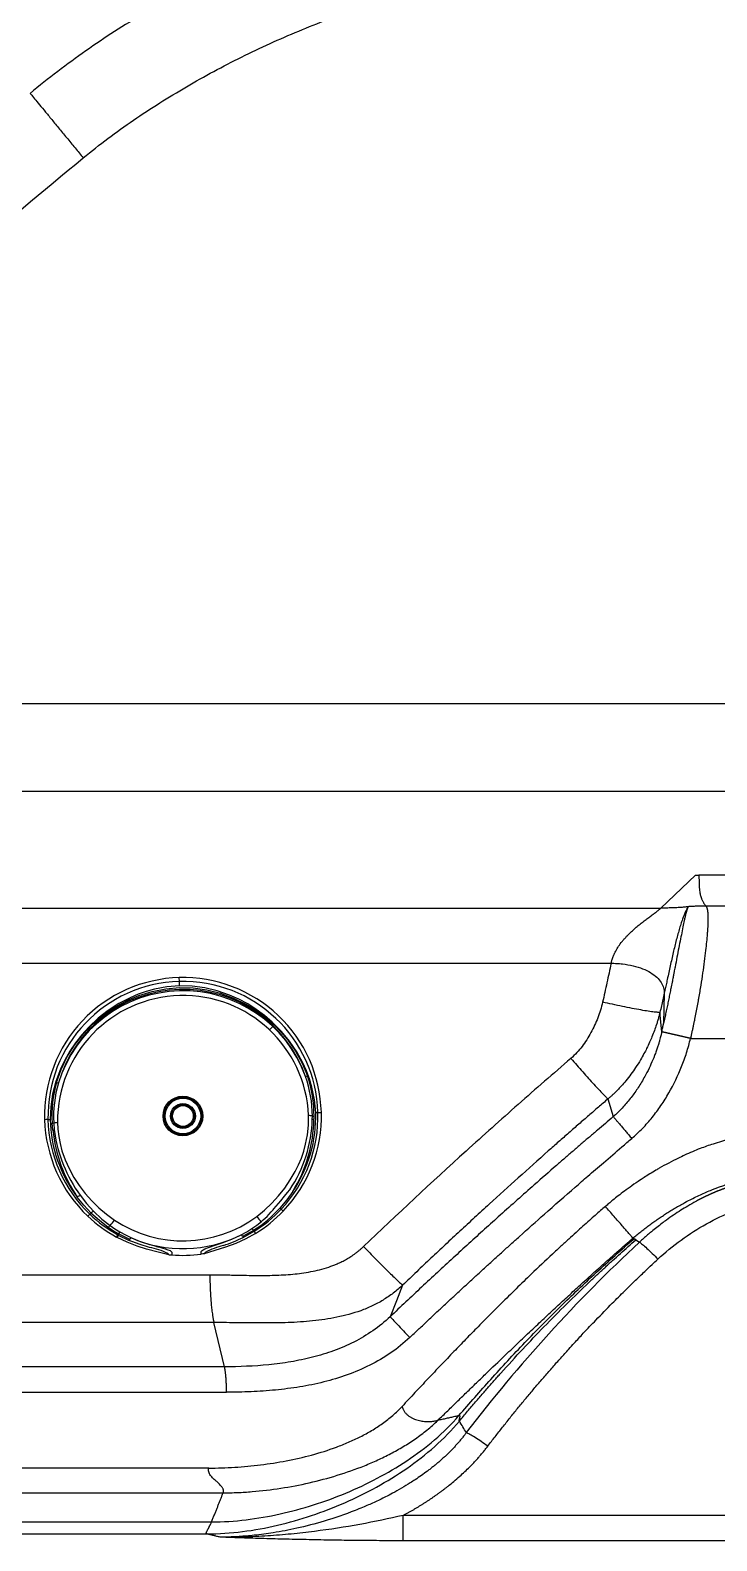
# Model space of a CAD drawing. Extents: x 525 to 613, y 487 to 635.
# Drawn here: x 571.48 to 583.06, y 505.62 to 531.13 of the extents above; entities that cross this region are included whole.
import ezdxf

# ---------------------------------------------------------------- set-up
doc = ezdxf.new("R2010")
doc.units = 0
doc.header["$MEASUREMENT"] = 0
doc.layers.add('1', color=4, linetype='Continuous')
doc.layers.add('STD TEST', color=3, linetype='Continuous')

# ---------------------------------------------------------------- blocks, each defined once
blk = doc.blocks.new('2023 VANGUARD')
at = {"layer": '1', "color": 3, "linetype": 'Continuous', "lineweight": 25}
for p, q in [((21.69, -72.942), (-7.199, -72.942)), ((21.69, -74.419), (-9.975, -74.419)), ((13.162, -76.389), (13.746, -75.831)), ((13.746, -75.831), (13.801, -75.831)), ((22, -75.831), (13.801, -75.831)), ((-13.439, -76.389), (13.162, -76.389)), ((21.957, -76.356), (13.921, -76.356)), ((-13.532, -77.321), (12.322, -77.321)), ((13.218, -77.828), (13.207, -78.337)), ((13.176, -78.478), (13.146, -78.149)), ((13.661, -78.589), (22.328, -78.589)), ((12.268, -79.612), (12.358, -79.911)), ((12.69, -81.963), (12.708, -81.973)), ((12.738, -81.993), (12.708, -81.973)), ((12.738, -81.993), (12.8, -82.031)), ((-21.565, -82.581), (5.553, -82.581)), ((5.622, -83.389), (-21.438, -83.389)), ((5.799, -84.135), (5.622, -83.389)), ((5.799, -84.135), (-38.5, -84.135)), ((-38.5, -84.565), (5.834, -84.565)), ((5.533, -85.846), (-38.735, -85.846)), ((-39.244, -86.264), (5.776, -86.264)), ((27.527, -86.644), (8.816, -86.644)), ((-40.154, -86.958), (5.506, -86.958)), ((-39.877, -86.755), (5.58, -86.755)), ((27.527, -87.074), (8.816, -87.073))]:
    blk.add_line(p, q, dxfattribs=at)
at = {"layer": '1', "color": 3, "linetype": 'Continuous', "lineweight": 25, "flags": 128}
blk.add_lwpolyline([(8.805, -82.755), (8.699, -83.023), (8.594, -83.29)], dxfattribs=at)
at = {"layer": '1', "color": 3, "linetype": 'Continuous', "lineweight": 25}
for points, knots in [([(11.146, -59.154), (10.928, -59.154), (10.715, -59.163), (10.297, -59.195), (10.092, -59.218), (9.487, -59.303), (9.095, -59.382), (8.326, -59.574), (7.947, -59.687), (7.209, -59.939), (6.847, -60.078), (6.138, -60.381), (5.789, -60.545), (5.103, -60.895), (4.766, -61.082), (4.105, -61.478), (3.78, -61.688), (3.141, -62.137), (2.827, -62.375), (2.521, -62.63)], [0, 0, 0, 0, 0.0625, 0.0625, 0.125, 0.125, 0.25, 0.25, 0.375, 0.375, 0.5, 0.5, 0.625, 0.625, 0.75, 0.75, 0.875, 0.875, 1, 1, 1, 1]), ([(3.417, -63.719), (3.689, -63.495), (3.973, -63.283), (4.555, -62.883), (4.853, -62.695), (5.462, -62.34), (5.772, -62.173), (6.405, -61.859), (6.727, -61.713), (7.377, -61.442), (7.707, -61.319), (8.376, -61.096), (8.717, -60.997), (9.401, -60.831), (9.745, -60.764), (10.267, -60.692), (10.441, -60.673), (10.792, -60.646), (10.969, -60.639), (11.146, -60.639)], [0, 0, 0, 0, 0.125, 0.125, 0.25, 0.25, 0.375, 0.375, 0.5, 0.5, 0.625, 0.625, 0.75, 0.75, 0.875, 0.875, 0.9375, 0.9375, 1, 1, 1, 1]), ([(2.521, -62.63), (2.537, -62.649), (2.556, -62.672), (2.601, -62.727), (2.627, -62.759), (2.686, -62.83), (2.719, -62.87), (2.791, -62.957), (2.829, -63.004), (2.911, -63.104), (2.955, -63.157), (3.044, -63.266), (3.09, -63.322), (3.184, -63.435), (3.231, -63.493), (3.325, -63.607), (3.371, -63.663), (3.417, -63.719)], [0, 0, 0, 0, 0.125, 0.125, 0.25, 0.25, 0.375, 0.375, 0.5, 0.5, 0.625, 0.625, 0.75, 0.75, 0.875, 0.875, 1, 1, 1, 1]), ([(-4.539, -70.676), (-3.232, -69.494), (-1.923, -68.315), (0.721, -65.987), (2.056, -64.838), (3.417, -63.719)], [0, 0, 0, 0, 0.5, 0.5, 1, 1, 1, 1]), ([(13.801, -75.831), (13.802, -75.837), (13.802, -75.848), (13.803, -75.867), (13.804, -75.887), (13.805, -75.91), (13.806, -75.936), (13.806, -75.964), (13.807, -75.993), (13.808, -76.021), (13.809, -76.047), (13.811, -76.071), (13.815, -76.11), (13.824, -76.161), (13.839, -76.211), (13.853, -76.245), (13.862, -76.264), (13.872, -76.283), (13.883, -76.302), (13.894, -76.32), (13.907, -76.338), (13.916, -76.35), (13.921, -76.356)], [0, 0, 0, 0, 0.030679, 0.065753, 0.105221, 0.149084, 0.197343, 0.249996, 0.308257, 0.362387, 0.412388, 0.458258, 0.499999, 0.631483, 0.750006, 0.787708, 0.824744, 0.861116, 0.896826, 0.931875, 0.966265, 1, 1, 1, 1]), ([(12.322, -77.321), (12.323, -77.316), (12.326, -77.306), (12.33, -77.29), (12.334, -77.274), (12.339, -77.259), (12.344, -77.243), (12.349, -77.228), (12.355, -77.212), (12.361, -77.197), (12.367, -77.181), (12.374, -77.166), (12.381, -77.15), (12.4, -77.112), (12.435, -77.051), (12.481, -76.986), (12.521, -76.936), (12.562, -76.888), (12.615, -76.832), (12.68, -76.77), (12.747, -76.712), (12.813, -76.657), (12.868, -76.614), (12.911, -76.582), (12.942, -76.558), (12.972, -76.536), (13.011, -76.507), (13.056, -76.473), (13.092, -76.446), (13.113, -76.43), (13.124, -76.421), (13.134, -76.413), (13.143, -76.406), (13.15, -76.399), (13.157, -76.394), (13.16, -76.39), (13.162, -76.389)], [0, 0, 0, 0, 0.00995, 0.019972, 0.030068, 0.040245, 0.050506, 0.060856, 0.071299, 0.081838, 0.092478, 0.103223, 0.114077, 0.125042, 0.184725, 0.249974, 0.280394, 0.312475, 0.374989, 0.437488, 0.499992, 0.562507, 0.625024, 0.657485, 0.687558, 0.719657, 0.75006, 0.815034, 0.874973, 0.893751, 0.912187, 0.930301, 0.948116, 0.965655, 0.982941, 1, 1, 1, 1]), ([(13.618, -76.366), (13.616, -76.366), (13.613, -76.367), (13.609, -76.367), (13.606, -76.367), (13.599, -76.368), (13.594, -76.369), (13.579, -76.37), (13.569, -76.372), (13.546, -76.374), (13.534, -76.375), (13.508, -76.377), (13.494, -76.378), (13.463, -76.38), (13.447, -76.381), (13.409, -76.383), (13.388, -76.384), (13.338, -76.386), (13.31, -76.387), (13.259, -76.388), (13.241, -76.388), (13.202, -76.389), (13.182, -76.389), (13.162, -76.389)], [0, 0, 0, 0, 0.03125, 0.03125, 0.0625, 0.0625, 0.125, 0.125, 0.25, 0.25, 0.375, 0.375, 0.5, 0.5, 0.625, 0.625, 0.75, 0.75, 0.875, 0.875, 0.9375, 0.9375, 1, 1, 1, 1]), ([(13.618, -76.366), (13.617, -76.367), (13.616, -76.37), (13.615, -76.374), (13.613, -76.378), (13.611, -76.383), (13.61, -76.388), (13.608, -76.393), (13.606, -76.399), (13.604, -76.405), (13.602, -76.411), (13.6, -76.418), (13.598, -76.425), (13.596, -76.434), (13.591, -76.452), (13.584, -76.478), (13.576, -76.511), (13.567, -76.549), (13.557, -76.595), (13.541, -76.669), (13.52, -76.769), (13.493, -76.908), (13.464, -77.057), (13.433, -77.216), (13.407, -77.355), (13.386, -77.459), (13.375, -77.518), (13.364, -77.575), (13.349, -77.647), (13.334, -77.723), (13.321, -77.788), (13.312, -77.832), (13.303, -77.876), (13.294, -77.921), (13.285, -77.966), (13.276, -78.011), (13.266, -78.057), (13.257, -78.103), (13.247, -78.15), (13.237, -78.196), (13.227, -78.243), (13.218, -78.29), (13.211, -78.321), (13.207, -78.337)], [0, 0, 0, 0, 0.00832, 0.016641, 0.024962, 0.033283, 0.041606, 0.049928, 0.058252, 0.066575, 0.074899, 0.083223, 0.091548, 0.099872, 0.113376, 0.149894, 0.175714, 0.199971, 0.24289, 0.275024, 0.34999, 0.424978, 0.499976, 0.571404, 0.642834, 0.678548, 0.700707, 0.714262, 0.746026, 0.785727, 0.802213, 0.818698, 0.835183, 0.851667, 0.868151, 0.884634, 0.901115, 0.917596, 0.934078, 0.950559, 0.967039, 0.983519, 1, 1, 1, 1]), ([(13.618, -76.366), (13.618, -76.367), (13.617, -76.369), (13.615, -76.372), (13.613, -76.376), (13.611, -76.38), (13.608, -76.385), (13.604, -76.393), (13.597, -76.408), (13.586, -76.43), (13.573, -76.458), (13.556, -76.498), (13.533, -76.557), (13.504, -76.638), (13.476, -76.728), (13.449, -76.825), (13.413, -76.96), (13.378, -77.102), (13.344, -77.25), (13.319, -77.361), (13.294, -77.477), (13.274, -77.568), (13.259, -77.638), (13.249, -77.683), (13.239, -77.73), (13.228, -77.778), (13.221, -77.811), (13.218, -77.828)], [0, 0, 0, 0, 0.00943, 0.019281, 0.029538, 0.040182, 0.051193, 0.06255, 0.091439, 0.125012, 0.156264, 0.18751, 0.249966, 0.311698, 0.374776, 0.436546, 0.500016, 0.624925, 0.686031, 0.749903, 0.810084, 0.875064, 0.898182, 0.922233, 0.947219, 0.973141, 1, 1, 1, 1]), ([(13.921, -76.356), (13.901, -76.356), (13.861, -76.356), (13.806, -76.357), (13.76, -76.358), (13.72, -76.36), (13.686, -76.361), (13.657, -76.363), (13.638, -76.364), (13.627, -76.365), (13.622, -76.366), (13.619, -76.366), (13.618, -76.366)], [0, 0, 0, 0, 0.125, 0.25, 0.375, 0.5, 0.625, 0.75, 0.875, 0.9375, 0.96875, 1, 1, 1, 1]), ([(13.921, -76.356), (13.922, -76.357), (13.924, -76.36), (13.927, -76.364), (13.929, -76.369), (13.932, -76.374), (13.934, -76.379), (13.936, -76.385), (13.938, -76.391), (13.94, -76.398), (13.942, -76.405), (13.944, -76.413), (13.945, -76.421), (13.947, -76.429), (13.948, -76.438), (13.95, -76.448), (13.951, -76.458), (13.952, -76.468), (13.953, -76.479), (13.953, -76.491), (13.954, -76.503), (13.954, -76.515), (13.955, -76.528), (13.955, -76.541), (13.955, -76.555), (13.955, -76.57), (13.955, -76.585), (13.955, -76.611), (13.954, -76.649), (13.951, -76.703), (13.948, -76.761), (13.942, -76.843), (13.932, -76.956), (13.915, -77.11), (13.893, -77.286), (13.866, -77.483), (13.835, -77.691), (13.807, -77.854), (13.788, -77.965), (13.777, -78.021), (13.767, -78.076), (13.756, -78.133), (13.745, -78.189), (13.734, -78.246), (13.723, -78.303), (13.711, -78.36), (13.699, -78.417), (13.686, -78.474), (13.674, -78.532), (13.665, -78.57), (13.661, -78.589)], [0, 0, 0, 0, 0.008985, 0.01802, 0.027103, 0.036236, 0.045419, 0.054652, 0.063935, 0.073268, 0.082652, 0.092086, 0.101571, 0.111107, 0.120694, 0.130333, 0.140022, 0.149764, 0.159557, 0.169402, 0.179299, 0.189248, 0.19925, 0.209304, 0.219411, 0.22957, 0.239782, 0.250048, 0.280798, 0.311881, 0.3433, 0.37506, 0.437181, 0.500041, 0.571275, 0.642607, 0.714066, 0.785681, 0.803467, 0.821265, 0.839076, 0.856899, 0.874736, 0.892586, 0.91045, 0.928329, 0.946223, 0.964133, 0.982058, 1, 1, 1, 1]), ([(12.322, -77.321), (12.298, -77.431), (12.275, -77.54), (12.227, -77.759), (12.203, -77.869), (12.178, -77.978)], [0, 0, 0, 0, 0.5, 0.5, 1, 1, 1, 1]), ([(12.322, -77.321), (12.355, -77.321), (12.386, -77.322), (12.45, -77.325), (12.481, -77.328), (12.574, -77.338), (12.635, -77.349), (12.75, -77.376), (12.803, -77.393), (12.903, -77.432), (12.948, -77.455), (13.028, -77.503), (13.063, -77.53), (13.121, -77.585), (13.145, -77.614), (13.183, -77.674), (13.197, -77.704), (13.21, -77.751), (13.213, -77.766), (13.216, -77.789), (13.217, -77.797), (13.218, -77.813), (13.218, -77.82), (13.218, -77.828)], [0, 0, 0, 0, 0.0625, 0.0625, 0.125, 0.125, 0.25, 0.25, 0.375, 0.375, 0.5, 0.5, 0.625, 0.625, 0.75, 0.75, 0.875, 0.875, 0.9375, 0.9375, 0.96875, 0.96875, 1, 1, 1, 1]), ([(12.178, -77.978), (12.168, -78.023), (12.156, -78.067), (12.129, -78.155), (12.114, -78.198), (12.064, -78.327), (12.025, -78.411), (11.958, -78.532), (11.935, -78.572), (11.885, -78.65), (11.859, -78.688), (11.803, -78.761), (11.774, -78.796), (11.712, -78.864), (11.679, -78.896), (11.644, -78.927)], [0, 0, 0, 0, 0.125, 0.125, 0.25, 0.25, 0.5, 0.5, 0.625, 0.625, 0.75, 0.75, 0.875, 0.875, 1, 1, 1, 1]), ([(13.146, -78.149), (13.139, -78.15), (13.128, -78.151), (13.095, -78.149), (13.073, -78.147), (13.019, -78.141), (12.986, -78.136), (12.912, -78.125), (12.869, -78.118), (12.777, -78.101), (12.727, -78.092), (12.622, -78.072), (12.568, -78.061), (12.456, -78.038), (12.399, -78.026), (12.287, -78.002), (12.232, -77.99), (12.178, -77.978)], [0, 0, 0, 0, 0.125, 0.125, 0.25, 0.25, 0.375, 0.375, 0.5, 0.5, 0.625, 0.625, 0.75, 0.75, 0.875, 0.875, 1, 1, 1, 1]), ([(13.218, -77.828), (13.21, -77.864), (13.194, -77.935), (13.17, -78.042), (13.154, -78.113), (13.146, -78.149)], [0, 0, 0, 0, 0.332872, 0.666263, 1, 1, 1, 1]), ([(13.146, -78.149), (13.144, -78.159), (13.139, -78.178), (13.131, -78.207), (13.123, -78.236), (13.115, -78.266), (13.106, -78.296), (13.096, -78.326), (13.079, -78.38), (13.052, -78.458), (13.013, -78.558), (12.969, -78.659), (12.924, -78.754), (12.874, -78.852), (12.813, -78.961), (12.716, -79.117), (12.606, -79.267), (12.499, -79.391), (12.435, -79.459), (12.385, -79.508), (12.343, -79.547), (12.305, -79.581), (12.28, -79.602), (12.268, -79.612)], [0, 0, 0, 0, 0.016986, 0.034272, 0.051858, 0.069745, 0.087934, 0.106423, 0.125214, 0.185155, 0.2505, 0.310256, 0.375685, 0.432984, 0.500943, 0.591227, 0.750676, 0.822227, 0.874931, 0.910918, 0.943764, 0.97346, 1, 1, 1, 1]), ([(13.176, -78.478), (13.176, -78.48), (13.175, -78.485), (13.172, -78.498), (13.167, -78.518), (13.16, -78.547), (13.151, -78.583), (13.139, -78.628), (13.124, -78.68), (13.105, -78.74), (13.082, -78.807), (13.028, -78.952), (12.96, -79.104), (12.86, -79.289), (12.769, -79.439), (12.667, -79.581), (12.579, -79.688), (12.51, -79.766), (12.451, -79.826), (12.408, -79.867), (12.385, -79.887), (12.369, -79.901), (12.361, -79.908), (12.358, -79.911)], [0, 0, 0, 0, 0.0027365, 0.0103218, 0.0228556, 0.0403605, 0.062869, 0.0903768, 0.1228865, 0.1604045, 0.2029471, 0.2505556, 0.4374523, 0.5000492, 0.6262501, 0.7501539, 0.8127869, 0.8747329, 0.9372371, 0.9623052, 0.9811373, 0.9919827, 1, 1, 1, 1]), ([(13.176, -78.478), (13.178, -78.472), (13.181, -78.458), (13.186, -78.434), (13.193, -78.405), (13.199, -78.378), (13.204, -78.354), (13.206, -78.342), (13.207, -78.337)], [0, 0, 0, 0, 0.132166, 0.298833, 0.499992, 0.750005, 0.882291, 1, 1, 1, 1]), ([(13.661, -78.589), (13.656, -78.588), (13.647, -78.586), (13.633, -78.583), (13.619, -78.58), (13.605, -78.576), (13.591, -78.573), (13.577, -78.57), (13.563, -78.567), (13.549, -78.564), (13.536, -78.561), (13.523, -78.557), (13.509, -78.554), (13.496, -78.551), (13.483, -78.549), (13.471, -78.546), (13.458, -78.543), (13.446, -78.54), (13.434, -78.537), (13.422, -78.535), (13.411, -78.532), (13.4, -78.529), (13.389, -78.527), (13.378, -78.524), (13.368, -78.522), (13.358, -78.52), (13.348, -78.518), (13.339, -78.515), (13.33, -78.513), (13.321, -78.511), (13.313, -78.509), (13.305, -78.508), (13.297, -78.506), (13.289, -78.504), (13.282, -78.502), (13.275, -78.501), (13.269, -78.499), (13.262, -78.498), (13.256, -78.496), (13.251, -78.495), (13.245, -78.494), (13.24, -78.493), (13.235, -78.492), (13.23, -78.49), (13.226, -78.489), (13.222, -78.489), (13.218, -78.488), (13.214, -78.487), (13.211, -78.486), (13.207, -78.485), (13.204, -78.485), (13.201, -78.484), (13.199, -78.483), (13.196, -78.483), (13.194, -78.482), (13.192, -78.482), (13.19, -78.481), (13.188, -78.481), (13.186, -78.48), (13.185, -78.48), (13.183, -78.48), (13.182, -78.479), (13.181, -78.479), (13.18, -78.479), (13.179, -78.479), (13.178, -78.478), (13.177, -78.478), (13.177, -78.478), (13.176, -78.478)], [0, 0, 0, 0, 0.019718, 0.039464, 0.059227, 0.078996, 0.098762, 0.118512, 0.138236, 0.157923, 0.177563, 0.197146, 0.216659, 0.236094, 0.25544, 0.274686, 0.293824, 0.312843, 0.331735, 0.350491, 0.369101, 0.387557, 0.405853, 0.423979, 0.441929, 0.459696, 0.477273, 0.494655, 0.511835, 0.528808, 0.54557, 0.562115, 0.578439, 0.594539, 0.610411, 0.626053, 0.64146, 0.656631, 0.671563, 0.686256, 0.700706, 0.714914, 0.728878, 0.742597, 0.756071, 0.7693, 0.782284, 0.795023, 0.807517, 0.819767, 0.831773, 0.843538, 0.855061, 0.866344, 0.877389, 0.888196, 0.898767, 0.909105, 0.919209, 0.929083, 0.938729, 0.948147, 0.95734, 0.96631, 0.975059, 0.983589, 0.991902, 1, 1, 1, 1]), ([(12.67, -80.279), (12.734, -80.225), (12.795, -80.168), (12.909, -80.049), (12.964, -79.987), (13.067, -79.858), (13.116, -79.791), (13.21, -79.654), (13.254, -79.583), (13.379, -79.367), (13.451, -79.218), (13.542, -78.988), (13.57, -78.91), (13.62, -78.751), (13.642, -78.671), (13.661, -78.589)], [0, 0, 0, 0, 0.125, 0.125, 0.25, 0.25, 0.375, 0.375, 0.5, 0.5, 0.75, 0.75, 0.875, 0.875, 1, 1, 1, 1]), ([(11.644, -78.927), (11.346, -79.184), (11.049, -79.443), (10.459, -79.965), (10.166, -80.228), (9.291, -81.022), (8.715, -81.559), (8.145, -82.103)], [0, 0, 0, 0, 0.25, 0.25, 0.5, 0.5, 1, 1, 1, 1]), ([(11.644, -78.927), (11.676, -78.964), (11.71, -79.002), (11.776, -79.079), (11.81, -79.117), (11.876, -79.192), (11.909, -79.229), (11.972, -79.299), (12.003, -79.333), (12.061, -79.396), (12.088, -79.426), (12.137, -79.479), (12.16, -79.503), (12.2, -79.545), (12.217, -79.562), (12.247, -79.592), (12.259, -79.603), (12.268, -79.612)], [0, 0, 0, 0, 0.125, 0.125, 0.25, 0.25, 0.375, 0.375, 0.5, 0.5, 0.625, 0.625, 0.75, 0.75, 0.875, 0.875, 1, 1, 1, 1]), ([(12.268, -79.612), (12.215, -79.658), (12.106, -79.751), (11.943, -79.893), (11.776, -80.038), (11.607, -80.186), (11.435, -80.337), (11.15, -80.589), (10.76, -80.938), (10.346, -81.314), (10.018, -81.615), (9.771, -81.844), (9.525, -82.073), (9.283, -82.301), (9.043, -82.528), (8.884, -82.68), (8.805, -82.756)], [0, 0, 0, 0, 0.045322, 0.091561, 0.138717, 0.186793, 0.23579, 0.28571, 0.430743, 0.571423, 0.644124, 0.716313, 0.787993, 0.859166, 0.929834, 1, 1, 1, 1]), ([(12.358, -79.911), (12.313, -79.949), (12.224, -80.024), (12.09, -80.139), (11.954, -80.255), (11.817, -80.373), (11.679, -80.492), (11.539, -80.613), (11.321, -80.803), (10.957, -81.122), (10.554, -81.482), (10.186, -81.813), (9.921, -82.054), (9.655, -82.298), (9.39, -82.543), (9.124, -82.79), (8.859, -83.039), (8.682, -83.206), (8.594, -83.29)], [0, 0, 0, 0, 0.034505, 0.069419, 0.104739, 0.140462, 0.176584, 0.2131, 0.250005, 0.348071, 0.499999, 0.570601, 0.641478, 0.712632, 0.784062, 0.855766, 0.927746, 1, 1, 1, 1]), ([(12.358, -79.911), (12.362, -79.916), (12.368, -79.923), (12.382, -79.939), (12.39, -79.949), (12.409, -79.972), (12.421, -79.985), (12.445, -80.014), (12.459, -80.03), (12.488, -80.064), (12.503, -80.083), (12.536, -80.12), (12.552, -80.14), (12.586, -80.18), (12.603, -80.2), (12.637, -80.24), (12.654, -80.26), (12.67, -80.279)], [0, 0, 0, 0, 0.125, 0.125, 0.25, 0.25, 0.375, 0.375, 0.5, 0.5, 0.625, 0.625, 0.75, 0.75, 0.875, 0.875, 1, 1, 1, 1]), ([(8.926, -83.641), (8.973, -83.596), (9.067, -83.508), (9.207, -83.375), (9.349, -83.242), (9.49, -83.11), (9.632, -82.978), (9.774, -82.847), (9.916, -82.716), (10.058, -82.585), (10.201, -82.454), (10.344, -82.323), (10.488, -82.193), (10.631, -82.064), (10.867, -81.851), (11.228, -81.529), (11.613, -81.191), (11.945, -80.901), (12.208, -80.675), (12.455, -80.462), (12.615, -80.326), (12.67, -80.279)], [0, 0, 0, 0, 0.038463, 0.076926, 0.115388, 0.153849, 0.192311, 0.230772, 0.269233, 0.307694, 0.346155, 0.384616, 0.423077, 0.461539, 0.500001, 0.612452, 0.749996, 0.80537, 0.874996, 0.956804, 1, 1, 1, 1]), ([(14.865, -80.22), (14.855, -80.221), (14.834, -80.222), (14.804, -80.223), (14.775, -80.225), (14.748, -80.227), (14.723, -80.229), (14.699, -80.232), (14.677, -80.234), (14.656, -80.236), (14.637, -80.239), (14.619, -80.241), (14.603, -80.243), (14.588, -80.245), (14.575, -80.247), (14.563, -80.249), (14.553, -80.25), (14.545, -80.252), (14.537, -80.253), (14.507, -80.257), (14.448, -80.268), (14.355, -80.287), (14.265, -80.308), (14.159, -80.337), (14.016, -80.38), (13.806, -80.454), (13.613, -80.537), (13.436, -80.621), (13.293, -80.694), (13.167, -80.763), (13.061, -80.825), (12.975, -80.877), (12.888, -80.932), (12.787, -80.998), (12.677, -81.074), (12.552, -81.164), (12.446, -81.245), (12.358, -81.315), (12.286, -81.375), (12.244, -81.411), (12.225, -81.427)], [0, 0, 0, 0, 0.010772, 0.021005, 0.030702, 0.03987, 0.04851, 0.056627, 0.064223, 0.0713, 0.07786, 0.083904, 0.089435, 0.094453, 0.098958, 0.102952, 0.106436, 0.109409, 0.111873, 0.113827, 0.14036, 0.173008, 0.210343, 0.233967, 0.284975, 0.361901, 0.459494, 0.498867, 0.560676, 0.622498, 0.64456, 0.685521, 0.724432, 0.749436, 0.808158, 0.860061, 0.905187, 0.943552, 0.97516, 1, 1, 1, 1]), ([(12.69, -81.963), (12.701, -81.953), (12.722, -81.935), (12.755, -81.908), (12.788, -81.881), (12.821, -81.854), (12.855, -81.827), (12.889, -81.801), (12.923, -81.775), (12.957, -81.75), (12.992, -81.724), (13.027, -81.699), (13.062, -81.674), (13.097, -81.65), (13.133, -81.625), (13.168, -81.601), (13.204, -81.578), (13.24, -81.554), (13.277, -81.531), (13.313, -81.508), (13.35, -81.486), (13.387, -81.464), (13.424, -81.442), (13.461, -81.42), (13.529, -81.382), (13.65, -81.316), (13.824, -81.23), (14.005, -81.151), (14.145, -81.098), (14.253, -81.062), (14.34, -81.035), (14.433, -81.009), (14.511, -80.99), (14.578, -80.976), (14.631, -80.966), (14.684, -80.958), (14.736, -80.951), (14.788, -80.945), (14.84, -80.94), (14.874, -80.938), (14.891, -80.937)], [0, 0, 0, 0, 0.017223, 0.034472, 0.051746, 0.069044, 0.086365, 0.103707, 0.12107, 0.138452, 0.155851, 0.173266, 0.190696, 0.208139, 0.225593, 0.243058, 0.260531, 0.27801, 0.295486, 0.312955, 0.330412, 0.347851, 0.365268, 0.382656, 0.400012, 0.460227, 0.550015, 0.636152, 0.700005, 0.732178, 0.775002, 0.810489, 0.850059, 0.872064, 0.893855, 0.915441, 0.936835, 0.95805, 0.9791, 1, 1, 1, 1]), ([(14.871, -80.995), (14.863, -80.995), (14.847, -80.996), (14.823, -80.997), (14.8, -80.999), (14.777, -81), (14.755, -81.002), (14.733, -81.005), (14.711, -81.007), (14.69, -81.01), (14.669, -81.013), (14.648, -81.016), (14.628, -81.02), (14.608, -81.023), (14.589, -81.027), (14.57, -81.03), (14.551, -81.034), (14.533, -81.038), (14.515, -81.042), (14.497, -81.046), (14.48, -81.051), (14.462, -81.055), (14.445, -81.059), (14.429, -81.064), (14.413, -81.068), (14.396, -81.073), (14.381, -81.077), (14.365, -81.082), (14.35, -81.086), (14.335, -81.091), (14.32, -81.096), (14.305, -81.1), (14.291, -81.105), (14.277, -81.11), (14.263, -81.115), (14.249, -81.119), (14.236, -81.124), (14.223, -81.129), (14.21, -81.133), (14.197, -81.138), (14.184, -81.143), (14.172, -81.148), (14.16, -81.152), (14.148, -81.157), (14.136, -81.162), (14.124, -81.166), (14.113, -81.171), (14.101, -81.175), (14.09, -81.18), (14.079, -81.185), (14.069, -81.189), (14.058, -81.193), (14.048, -81.198), (14.038, -81.202), (14.028, -81.207), (14.018, -81.211), (14.008, -81.215), (13.999, -81.22), (13.99, -81.224), (13.981, -81.228), (13.972, -81.232), (13.963, -81.236), (13.954, -81.24), (13.946, -81.244), (13.938, -81.248), (13.929, -81.252), (13.922, -81.256), (13.914, -81.259), (13.906, -81.263), (13.899, -81.267), (13.891, -81.27), (13.884, -81.274), (13.877, -81.277), (13.871, -81.281), (13.864, -81.284), (13.857, -81.287), (13.851, -81.29), (13.845, -81.294), (13.839, -81.297), (13.833, -81.3), (13.827, -81.303), (13.822, -81.306), (13.816, -81.308), (13.811, -81.311), (13.806, -81.314), (13.801, -81.316), (13.796, -81.319), (13.791, -81.321), (13.787, -81.324), (13.783, -81.326), (13.778, -81.328), (13.774, -81.331), (13.77, -81.333), (13.766, -81.335), (13.763, -81.337), (13.759, -81.339), (13.756, -81.34), (13.707, -81.367), (13.621, -81.416), (13.495, -81.493), (13.375, -81.572), (13.27, -81.646), (13.145, -81.739), (13.043, -81.819), (12.95, -81.897), (12.899, -81.941), (12.849, -81.986), (12.817, -82.016), (12.8, -82.031)], [0, 0, 0, 0, 0.010194, 0.020213, 0.030063, 0.039747, 0.049271, 0.058638, 0.067851, 0.076914, 0.085829, 0.094601, 0.10323, 0.111721, 0.120075, 0.128294, 0.13638, 0.144336, 0.152166, 0.159878, 0.167475, 0.174959, 0.182332, 0.189597, 0.196756, 0.203812, 0.210767, 0.217622, 0.224379, 0.231041, 0.237608, 0.244083, 0.250467, 0.256761, 0.262966, 0.269085, 0.275117, 0.281065, 0.286931, 0.292714, 0.298415, 0.304035, 0.309575, 0.315035, 0.320416, 0.325717, 0.33094, 0.336085, 0.341153, 0.346143, 0.351056, 0.355894, 0.360655, 0.36534, 0.36995, 0.374485, 0.378946, 0.383332, 0.387644, 0.391882, 0.396046, 0.400137, 0.404155, 0.4081, 0.411972, 0.415771, 0.419498, 0.423153, 0.426737, 0.430248, 0.433687, 0.437055, 0.440352, 0.443578, 0.446732, 0.449815, 0.452828, 0.455769, 0.45864, 0.461441, 0.464171, 0.46683, 0.469419, 0.471938, 0.474387, 0.476766, 0.479075, 0.481314, 0.483483, 0.485582, 0.487611, 0.489571, 0.491461, 0.493282, 0.495032, 0.496714, 0.498326, 0.499868, 0.567188, 0.624734, 0.687449, 0.749887, 0.78842, 0.886479, 0.914823, 0.943194, 0.971587, 1, 1, 1, 1]), ([(12.225, -81.427), (12.198, -81.451), (12.141, -81.501), (12.051, -81.58), (11.952, -81.668), (11.844, -81.764), (11.728, -81.868), (11.603, -81.981), (11.471, -82.103), (11.259, -82.3), (10.921, -82.62), (10.589, -82.945), (10.291, -83.242), (10.091, -83.444), (9.87, -83.67), (9.661, -83.887), (9.449, -84.108), (9.23, -84.339), (9.013, -84.571), (8.868, -84.726), (8.796, -84.804)], [0, 0, 0, 0, 0.022453, 0.047403, 0.07485, 0.104796, 0.137239, 0.172181, 0.209623, 0.249567, 0.35189, 0.499981, 0.538861, 0.614276, 0.676984, 0.735702, 0.80177, 0.867843, 0.93392, 1, 1, 1, 1]), ([(12.69, -81.963), (12.682, -81.954), (12.673, -81.943), (12.65, -81.916), (12.637, -81.901), (12.606, -81.866), (12.589, -81.846), (12.552, -81.804), (12.532, -81.781), (12.489, -81.731), (12.467, -81.705), (12.42, -81.652), (12.396, -81.624), (12.347, -81.568), (12.323, -81.539), (12.274, -81.483), (12.249, -81.455), (12.225, -81.427)], [0, 0, 0, 0, 0.125, 0.125, 0.25, 0.25, 0.375, 0.375, 0.5, 0.5, 0.625, 0.625, 0.75, 0.75, 0.875, 0.875, 1, 1, 1, 1]), ([(13.11, -82.318), (13.234, -82.203), (13.366, -82.095), (13.64, -81.895), (13.782, -81.803), (14.079, -81.638), (14.232, -81.566), (14.47, -81.481), (14.551, -81.457), (14.716, -81.42), (14.802, -81.407), (14.888, -81.403)], [0, 0, 0, 0, 0.25, 0.25, 0.5, 0.5, 0.75, 0.75, 0.875, 0.875, 1, 1, 1, 1]), ([(7.969, -82.247), (7.976, -82.242), (7.991, -82.232), (8.012, -82.216), (8.033, -82.2), (8.053, -82.184), (8.073, -82.168), (8.092, -82.152), (8.11, -82.136), (8.128, -82.12), (8.14, -82.109), (8.145, -82.104)], [0, 0, 0, 0, 0.118263, 0.234673, 0.349257, 0.46204, 0.573052, 0.682322, 0.789881, 0.895762, 1, 1, 1, 1]), ([(8.145, -82.103), (8.179, -82.139), (8.214, -82.175), (8.285, -82.248), (8.32, -82.285), (8.391, -82.356), (8.425, -82.391), (8.492, -82.458), (8.524, -82.491), (8.585, -82.551), (8.614, -82.579), (8.666, -82.629), (8.69, -82.652), (8.733, -82.692), (8.751, -82.709), (8.782, -82.736), (8.795, -82.747), (8.805, -82.755)], [0, 0, 0, 0, 0.125, 0.125, 0.25, 0.25, 0.375, 0.375, 0.5, 0.5, 0.625, 0.625, 0.75, 0.75, 0.875, 0.875, 1, 1, 1, 1]), ([(9.397, -85.041), (9.453, -84.986), (9.566, -84.877), (9.735, -84.712), (9.904, -84.548), (10.075, -84.382), (10.297, -84.168), (10.539, -83.936), (10.799, -83.688), (11.024, -83.475), (11.242, -83.27), (11.451, -83.076), (11.653, -82.889), (11.832, -82.725), (11.991, -82.581), (12.13, -82.456), (12.269, -82.332), (12.409, -82.208), (12.549, -82.085), (12.643, -82.003), (12.69, -81.963)], [0, 0, 0, 0, 0.0523782, 0.1047139, 0.1570022, 0.209238, 0.2633913, 0.3622651, 0.4325002, 0.5026235, 0.5684975, 0.631955, 0.6919479, 0.7518588, 0.7932665, 0.8346464, 0.876004, 0.9173449, 0.958675, 1, 1, 1, 1]), ([(9.755, -84.959), (9.931, -84.753), (10.296, -84.336), (10.864, -83.723), (11.459, -83.12), (12.073, -82.535), (12.494, -82.159), (12.708, -81.973)], [0.3800007, 0.3800007, 0.3800007, 0.3800007, 0.5, 0.625, 0.75, 0.875, 1, 1, 1, 1]), ([(9.763, -85.052), (9.786, -85.024), (9.832, -84.969), (9.901, -84.887), (9.968, -84.808), (10.034, -84.73), (10.098, -84.655), (10.162, -84.581), (10.224, -84.51), (10.285, -84.44), (10.345, -84.373), (10.403, -84.307), (10.564, -84.126), (10.823, -83.843), (11.194, -83.453), (11.566, -83.078), (11.865, -82.787), (12.08, -82.585), (12.213, -82.462), (12.345, -82.341), (12.477, -82.223), (12.608, -82.107), (12.695, -82.03), (12.738, -81.993)], [0, 0, 0, 0, 0.0254566, 0.0503644, 0.0747247, 0.0985382, 0.1218061, 0.1445292, 0.1667085, 0.1883446, 0.2094385, 0.2299908, 0.2500022, 0.3794435, 0.5000005, 0.6279869, 0.7499982, 0.7929009, 0.8353078, 0.87722, 0.9186387, 0.9595651, 1, 1, 1, 1]), ([(12.8, -82.031), (12.813, -82.039), (12.83, -82.052), (12.873, -82.087), (12.898, -82.109), (12.954, -82.161), (12.985, -82.191), (13.048, -82.253), (13.079, -82.286), (13.11, -82.318)], [0, 0, 0, 0, 0.25, 0.25, 0.5, 0.5, 0.75, 0.75, 1, 1, 1, 1]), ([(5.553, -82.581), (5.57, -82.581), (5.607, -82.581), (5.665, -82.582), (5.727, -82.582), (5.793, -82.583), (5.858, -82.584), (5.933, -82.586), (6.037, -82.588), (6.177, -82.591), (6.332, -82.592), (6.489, -82.593), (6.64, -82.59), (6.796, -82.583), (6.949, -82.572), (7.104, -82.555), (7.255, -82.53), (7.408, -82.497), (7.555, -82.454), (7.666, -82.411), (7.739, -82.379), (7.78, -82.359), (7.82, -82.339), (7.858, -82.317), (7.896, -82.295), (7.933, -82.272), (7.957, -82.255), (7.969, -82.247)], [0, 0, 0, 0, 0.021414, 0.044621, 0.069619, 0.096409, 0.124992, 0.148143, 0.187526, 0.250039, 0.317597, 0.375006, 0.440347, 0.499988, 0.564645, 0.62504, 0.689396, 0.750056, 0.813999, 0.874943, 0.893208, 0.911317, 0.929283, 0.94712, 0.964842, 0.982463, 1, 1, 1, 1]), ([(10.24, -85.477), (10.261, -85.45), (10.302, -85.396), (10.364, -85.316), (10.427, -85.236), (10.49, -85.156), (10.553, -85.076), (10.616, -84.997), (10.68, -84.918), (10.744, -84.839), (10.809, -84.76), (10.873, -84.682), (10.938, -84.604), (11.004, -84.526), (11.07, -84.448), (11.136, -84.371), (11.202, -84.294), (11.269, -84.217), (11.336, -84.14), (11.403, -84.064), (11.471, -83.988), (11.539, -83.912), (11.615, -83.828), (11.72, -83.713), (11.872, -83.549), (12.085, -83.324), (12.318, -83.085), (12.542, -82.861), (12.725, -82.683), (12.879, -82.535), (13.004, -82.417), (13.078, -82.348), (13.11, -82.318)], [0, 0, 0, 0, 0.023812, 0.047623, 0.071435, 0.095246, 0.119056, 0.142866, 0.166676, 0.190486, 0.214296, 0.238105, 0.261915, 0.285724, 0.309532, 0.333341, 0.35715, 0.380958, 0.404767, 0.428575, 0.452384, 0.476192, 0.5, 0.532497, 0.584986, 0.657468, 0.749943, 0.819405, 0.879143, 0.929155, 0.969441, 1, 1, 1, 1]), ([(5.553, -82.581), (5.553, -82.588), (5.553, -82.601), (5.553, -82.621), (5.553, -82.641), (5.554, -82.661), (5.554, -82.681), (5.554, -82.701), (5.555, -82.721), (5.556, -82.741), (5.556, -82.761), (5.557, -82.781), (5.558, -82.8), (5.558, -82.82), (5.559, -82.84), (5.56, -82.859), (5.561, -82.879), (5.562, -82.898), (5.563, -82.917), (5.565, -82.936), (5.566, -82.955), (5.567, -82.974), (5.568, -82.992), (5.57, -83.011), (5.571, -83.029), (5.574, -83.058), (5.577, -83.098), (5.582, -83.147), (5.588, -83.194), (5.593, -83.233), (5.598, -83.263), (5.601, -83.285), (5.605, -83.307), (5.609, -83.329), (5.613, -83.35), (5.617, -83.37), (5.62, -83.382), (5.622, -83.389)], [0, 0, 0, 0, 0.0203076, 0.0406599, 0.0610569, 0.0814988, 0.1019858, 0.1225181, 0.1430958, 0.1637191, 0.1843882, 0.2051031, 0.2258642, 0.2466714, 0.2675251, 0.2884252, 0.3093721, 0.3303658, 0.3514065, 0.3724944, 0.3936295, 0.4148121, 0.4360424, 0.4573203, 0.4786462, 0.5000201, 0.5609444, 0.6229134, 0.6859298, 0.7499965, 0.7840579, 0.8186698, 0.8538327, 0.8895468, 0.9258126, 0.9626302, 1, 1, 1, 1]), ([(8.805, -82.756), (8.755, -82.804), (8.702, -82.849), (8.591, -82.934), (8.533, -82.973), (8.414, -83.045), (8.353, -83.078), (8.227, -83.137), (8.163, -83.164), (7.967, -83.235), (7.833, -83.271), (7.561, -83.327), (7.424, -83.347), (7.149, -83.375), (7.011, -83.384), (6.734, -83.394), (6.456, -83.397), (6.039, -83.392), (5.761, -83.389), (5.622, -83.389)], [0, 0, 0, 0, 0.0625, 0.0625, 0.125, 0.125, 0.1875, 0.1875, 0.25, 0.25, 0.375, 0.375, 0.5, 0.5, 0.625, 0.625, 0.75, 0.875, 1, 1, 1, 1]), ([(8.594, -83.29), (8.503, -83.376), (8.406, -83.455), (8.201, -83.597), (7.986, -83.724), (7.642, -83.871), (7.284, -83.98), (6.918, -84.056), (6.67, -84.088), (6.298, -84.125), (6.049, -84.135), (5.799, -84.135)], [0, 0, 0, 0, 0.125, 0.125, 0.25, 0.375, 0.5, 0.625, 0.75, 0.75, 1, 1, 1, 1]), ([(8.594, -83.29), (8.603, -83.3), (8.619, -83.317), (8.64, -83.339), (8.661, -83.362), (8.688, -83.389), (8.718, -83.421), (8.748, -83.453), (8.782, -83.488), (8.817, -83.526), (8.852, -83.563), (8.889, -83.602), (8.926, -83.641)], [0.0059642, 0.0059642, 0.0059642, 0.0059642, 0.2559167, 0.2559167, 0.2559167, 0.5059167, 0.5059167, 0.5059167, 0.7559167, 0.7559167, 0.7559167, 0.9999525, 0.9999525, 0.9999525, 0.9999525]), ([(8.926, -83.641), (8.826, -83.736), (8.611, -83.909), (8.253, -84.118), (7.872, -84.279), (7.475, -84.398), (7.07, -84.48), (6.66, -84.531), (6.247, -84.559), (5.972, -84.565), (5.834, -84.565)], [0.0000113, 0.0000113, 0.0000113, 0.0000113, 0.125, 0.25, 0.375, 0.5, 0.625, 0.75, 0.875, 1, 1, 1, 1]), ([(5.834, -84.565), (5.834, -84.56), (5.834, -84.551), (5.834, -84.536), (5.834, -84.522), (5.833, -84.508), (5.833, -84.494), (5.833, -84.48), (5.833, -84.466), (5.832, -84.452), (5.832, -84.438), (5.831, -84.424), (5.83, -84.41), (5.83, -84.396), (5.829, -84.383), (5.828, -84.369), (5.827, -84.356), (5.827, -84.343), (5.826, -84.33), (5.824, -84.314), (5.823, -84.296), (5.821, -84.276), (5.819, -84.256), (5.817, -84.237), (5.814, -84.218), (5.812, -84.2), (5.809, -84.182), (5.806, -84.165), (5.803, -84.149), (5.8, -84.14), (5.799, -84.135)], [0, 0, 0, 0, 0.027151, 0.054374, 0.081669, 0.109036, 0.136477, 0.16399, 0.191577, 0.219238, 0.246974, 0.274785, 0.302671, 0.330633, 0.358671, 0.386786, 0.414978, 0.443248, 0.471595, 0.50002, 0.546092, 0.593032, 0.640843, 0.689526, 0.739081, 0.789511, 0.840817, 0.893, 0.94606, 1, 1, 1, 1]), ([(5.533, -85.846), (5.68, -85.846), (5.972, -85.836), (6.409, -85.795), (6.843, -85.728), (7.271, -85.631), (7.62, -85.521), (7.892, -85.412), (8.091, -85.32), (8.283, -85.214), (8.467, -85.094), (8.64, -84.959), (8.746, -84.858), (8.796, -84.804)], [0, 0, 0, 0, 0.125, 0.25, 0.375, 0.5, 0.625, 0.6875, 0.75, 0.8125, 0.875, 0.9375, 1, 1, 1, 1]), ([(8.796, -84.804), (8.797, -84.807), (8.798, -84.814), (8.801, -84.823), (8.804, -84.832), (8.807, -84.841), (8.813, -84.855), (8.822, -84.873), (8.839, -84.9), (8.865, -84.931), (8.901, -84.962), (8.941, -84.989), (8.982, -85.009), (9.025, -85.026), (9.081, -85.043), (9.153, -85.057), (9.219, -85.061), (9.268, -85.059), (9.299, -85.057), (9.331, -85.053), (9.364, -85.048), (9.386, -85.044), (9.397, -85.041)], [0, 0, 0, 0, 0.012312, 0.0246969, 0.0371776, 0.049777, 0.0625171, 0.0936703, 0.125123, 0.1855933, 0.2496159, 0.310049, 0.3745288, 0.4346105, 0.5000773, 0.6199919, 0.7500485, 0.7956472, 0.8434382, 0.8934279, 0.9456168, 1, 1, 1, 1]), ([(5.506, -86.958), (5.706, -86.958), (5.905, -86.943), (6.302, -86.893), (6.695, -86.82), (7.272, -86.655), (7.831, -86.439), (8.19, -86.262), (8.54, -86.069), (8.71, -85.964), (9.038, -85.736), (9.196, -85.613), (9.495, -85.348), (9.635, -85.205), (9.763, -85.052)], [0, 0, 0, 0, 0.125, 0.125, 0.25, 0.375, 0.5, 0.625, 0.625, 0.75, 0.75, 0.875, 0.875, 1, 1, 1, 1]), ([(5.58, -86.755), (5.775, -86.755), (5.969, -86.742), (6.356, -86.695), (6.739, -86.628), (7.303, -86.476), (7.851, -86.275), (8.203, -86.109), (8.547, -85.928), (8.714, -85.829), (9.038, -85.613), (9.194, -85.496), (9.489, -85.243), (9.628, -85.107), (9.755, -84.959)], [0, 0, 0, 0, 0.125, 0.125, 0.25, 0.375, 0.5, 0.625, 0.625, 0.75, 0.75, 0.875, 0.875, 1, 1, 1, 1]), ([(5.776, -86.264), (5.858, -86.264), (6.021, -86.26), (6.346, -86.24), (6.75, -86.191), (7.23, -86.1), (7.702, -85.974), (8.086, -85.839), (8.385, -85.711), (8.604, -85.604), (8.817, -85.485), (9.022, -85.353), (9.217, -85.206), (9.339, -85.098), (9.397, -85.041)], [0, 0, 0, 0, 0.0625, 0.125, 0.25, 0.375, 0.5, 0.625, 0.6875, 0.75, 0.8125, 0.875, 0.9375, 0.999996, 0.999996, 0.999996, 0.999996]), ([(9.755, -84.959), (9.731, -84.965), (9.683, -84.976), (9.612, -84.993), (9.54, -85.009), (9.468, -85.025), (9.421, -85.036), (9.397, -85.041)], [0, 0, 0, 0, 0.2015109, 0.402289, 0.6023118, 0.8015564, 1, 1, 1, 1]), ([(9.763, -85.052), (9.763, -85.051), (9.762, -85.05), (9.761, -85.047), (9.761, -85.045), (9.761, -85.042), (9.76, -85.038), (9.761, -85.034), (9.761, -85.03), (9.762, -85.024), (9.764, -85.015), (9.767, -85.004), (9.769, -84.994), (9.771, -84.986), (9.772, -84.979), (9.773, -84.972), (9.772, -84.965), (9.769, -84.96), (9.765, -84.958), (9.76, -84.958), (9.757, -84.959), (9.755, -84.959)], [0, 0, 0, 0, 0.031479, 0.064266, 0.098438, 0.134063, 0.171196, 0.209885, 0.250173, 0.310416, 0.375282, 0.500304, 0.584664, 0.625461, 0.693711, 0.750542, 0.819053, 0.875453, 0.936411, 0.966239, 1, 1, 1, 1]), ([(9.879, -85.247), (9.86, -85.215), (9.821, -85.15), (9.783, -85.085), (9.763, -85.052)], [0, 0, 0, 0, 0.491937, 1, 1, 1, 1]), ([(9.879, -85.247), (9.873, -85.256), (9.861, -85.272), (9.842, -85.297), (9.822, -85.322), (9.802, -85.347), (9.782, -85.371), (9.762, -85.395), (9.741, -85.419), (9.721, -85.443), (9.699, -85.466), (9.678, -85.49), (9.656, -85.513), (9.634, -85.536), (9.612, -85.558), (9.59, -85.581), (9.567, -85.603), (9.544, -85.626), (9.52, -85.648), (9.497, -85.669), (9.473, -85.691), (9.449, -85.712), (9.425, -85.734), (9.4, -85.755), (9.376, -85.776), (9.351, -85.796), (9.325, -85.817), (9.3, -85.837), (9.274, -85.857), (9.248, -85.877), (9.164, -85.941), (9.06, -86.015), (8.913, -86.11), (8.785, -86.187), (8.646, -86.265), (8.492, -86.346), (8.325, -86.426), (8.152, -86.502), (7.875, -86.614), (7.506, -86.741), (7.043, -86.862), (6.648, -86.938), (6.324, -86.981), (6.072, -87.002), (5.892, -87.01), (5.784, -87.012), (5.736, -87.012), (5.724, -87.012)], [0, 0, 0, 0, 0.0068197, 0.0136385, 0.0204574, 0.0272772, 0.0340989, 0.0409233, 0.0477513, 0.0545836, 0.061421, 0.0682642, 0.075114, 0.081971, 0.0888359, 0.0957093, 0.1025918, 0.1094839, 0.1163862, 0.1232991, 0.1302225, 0.1371569, 0.1441027, 0.1510604, 0.1580304, 0.1650133, 0.1720095, 0.1790192, 0.1860435, 0.193084, 0.2001402, 0.2542757, 0.2754554, 0.3128494, 0.3502879, 0.3783828, 0.4247914, 0.469649, 0.4993025, 0.6175728, 0.7202958, 0.8064425, 0.8764335, 0.9306177, 0.9691904, 0.9922947, 1, 1, 1, 1]), ([(10.24, -85.477), (10.205, -85.451), (10.168, -85.424), (10.095, -85.373), (10.059, -85.349), (9.994, -85.307), (9.965, -85.29), (9.915, -85.263), (9.895, -85.253), (9.879, -85.247)], [0, 0, 0, 0, 0.25, 0.25, 0.5, 0.5, 0.75, 0.75, 1, 1, 1, 1]), ([(8.816, -86.644), (8.83, -86.636), (8.859, -86.621), (8.901, -86.597), (8.944, -86.573), (8.986, -86.549), (9.028, -86.524), (9.07, -86.499), (9.111, -86.473), (9.153, -86.447), (9.194, -86.421), (9.235, -86.394), (9.276, -86.367), (9.316, -86.339), (9.356, -86.311), (9.396, -86.282), (9.436, -86.254), (9.476, -86.224), (9.515, -86.195), (9.553, -86.165), (9.604, -86.124), (9.676, -86.065), (9.764, -85.989), (9.854, -85.906), (9.925, -85.837), (9.982, -85.779), (10.027, -85.731), (10.071, -85.682), (10.115, -85.632), (10.158, -85.582), (10.2, -85.53), (10.227, -85.495), (10.24, -85.477)], [0, 0, 0, 0, 0.0261746, 0.0523628, 0.0785667, 0.1047886, 0.1310308, 0.1572958, 0.1835861, 0.2099042, 0.236253, 0.2626353, 0.289054, 0.3155114, 0.3419826, 0.3684485, 0.3949016, 0.4213346, 0.44774, 0.4741108, 0.5004445, 0.5524492, 0.6251249, 0.6890309, 0.7496378, 0.7852426, 0.8208795, 0.8565606, 0.8922991, 0.9281086, 0.9640038, 1, 1, 1, 1]), ([(5.776, -86.264), (5.777, -86.262), (5.778, -86.258), (5.78, -86.253), (5.781, -86.248), (5.781, -86.242), (5.782, -86.233), (5.782, -86.222), (5.778, -86.206), (5.772, -86.19), (5.762, -86.172), (5.748, -86.152), (5.728, -86.131), (5.705, -86.108), (5.681, -86.086), (5.655, -86.063), (5.63, -86.042), (5.606, -86.019), (5.584, -85.996), (5.563, -85.97), (5.546, -85.942), (5.535, -85.917), (5.531, -85.895), (5.53, -85.881), (5.53, -85.868), (5.531, -85.856), (5.533, -85.849), (5.533, -85.846)], [0, 0, 0, 0, 0.012246, 0.024546, 0.036939, 0.049465, 0.062164, 0.093948, 0.124943, 0.163293, 0.204666, 0.249697, 0.308167, 0.374842, 0.437477, 0.499991, 0.572148, 0.625348, 0.691897, 0.750561, 0.816091, 0.874987, 0.906382, 0.937495, 0.958684, 0.979466, 1, 1, 1, 1]), ([(5.58, -86.755), (5.588, -86.735), (5.604, -86.696), (5.628, -86.638), (5.651, -86.581), (5.673, -86.525), (5.695, -86.471), (5.716, -86.417), (5.736, -86.365), (5.757, -86.314), (5.77, -86.28), (5.776, -86.264)], [0, 0, 0, 0, 0.121979, 0.241243, 0.357792, 0.471624, 0.582739, 0.691134, 0.79681, 0.899765, 1, 1, 1, 1]), ([(8.816, -86.644), (8.577, -86.7), (8.332, -86.751), (7.832, -86.842), (7.577, -86.882), (7.187, -86.931), (7.056, -86.946), (6.794, -86.972), (6.661, -86.982), (6.396, -86.999), (6.263, -87.006), (5.994, -87.013), (5.859, -87.014), (5.724, -87.012)], [0, 0, 0, 0, 0.25, 0.25, 0.5, 0.5, 0.625, 0.625, 0.75, 0.75, 0.875, 0.875, 1, 1, 1, 1]), ([(8.816, -87.073), (8.816, -87.071), (8.816, -87.067), (8.816, -87.054), (8.816, -87.046), (8.816, -87.023), (8.816, -87.01), (8.816, -86.978), (8.816, -86.96), (8.816, -86.92), (8.816, -86.897), (8.816, -86.851), (8.816, -86.826), (8.816, -86.775), (8.816, -86.749), (8.816, -86.696), (8.816, -86.67), (8.816, -86.644)], [0, 0, 0, 0, 0.125, 0.125, 0.25, 0.25, 0.375, 0.375, 0.5, 0.5, 0.625, 0.625, 0.75, 0.75, 0.875, 0.875, 1, 1, 1, 1]), ([(5.506, -86.958), (5.505, -86.957), (5.503, -86.957), (5.501, -86.956), (5.498, -86.955), (5.497, -86.953), (5.495, -86.952), (5.494, -86.949), (5.492, -86.944), (5.493, -86.937), (5.496, -86.928), (5.501, -86.914), (5.512, -86.894), (5.527, -86.865), (5.542, -86.838), (5.552, -86.816), (5.558, -86.804), (5.565, -86.791), (5.572, -86.775), (5.578, -86.761), (5.58, -86.755)], [0, 0, 0, 0, 0.020099, 0.040451, 0.061092, 0.082054, 0.10337, 0.12507, 0.185292, 0.249901, 0.310722, 0.374905, 0.500048, 0.624975, 0.749825, 0.812311, 0.848795, 0.874839, 0.942671, 1, 1, 1, 1]), ([(5.724, -87.012), (5.706, -87.007), (5.669, -86.999), (5.615, -86.985), (5.56, -86.972), (5.524, -86.962), (5.506, -86.958)], [0, 0, 0, 0, 0.250733, 0.500978, 0.750734, 1, 1, 1, 1]), ([(8.816, -87.073), (8.803, -87.073), (8.777, -87.073), (8.737, -87.073), (8.697, -87.073), (8.657, -87.073), (8.617, -87.073), (8.577, -87.072), (8.536, -87.072), (8.495, -87.072), (8.454, -87.072), (8.361, -87.071), (8.214, -87.07), (7.951, -87.068), (7.619, -87.063), (7.23, -87.056), (6.842, -87.047), (6.527, -87.039), (6.276, -87.031), (6.121, -87.026), (5.998, -87.022), (5.915, -87.019), (5.843, -87.016), (5.782, -87.014), (5.743, -87.012), (5.724, -87.012)], [0, 0, 0, 0, 0.012224, 0.024514, 0.036873, 0.049299, 0.061795, 0.074361, 0.086997, 0.099705, 0.112484, 0.125337, 0.18664, 0.250346, 0.372853, 0.500785, 0.624073, 0.750099, 0.812507, 0.874856, 0.906122, 0.937367, 0.959622, 0.980498, 1, 1, 1, 1])]:
    blk.add_open_spline(points, degree=3, knots=knots, dxfattribs=at)
blk.add_open_spline([(12.8, -82.031), (11.736, -83.018), (10.758, -84.095), (9.879, -85.247)], degree=3, dxfattribs=at)
blk = doc.blocks.new('1930476 TOP VIEW')
at = {"layer": '1', "color": 3, "linetype": 'Continuous', "lineweight": 25}
for p, q in [((-0.06, 2.27), (-0.061, 2.336)), ((1.461, 1.451), (1.516, 1.51)), ((2.336, 0.06), (2.336, 0.06)), ((-2.335, -0.064), (-2.335, -0.064)), ((-2.194, -0.241), (-2.207, -0.122)), ((-2.18, -0.119), (-2.17, -0.24)), ((2.183, -0.053), (2.184, -0.004)), ((2.211, -0.005), (2.209, -0.054)), ((-1.572, -1.659), (-1.605, -1.694)), ((1.693, -1.607), (1.658, -1.574)), ((-1.12, -2.047), (-1.099, -2.008)), ((-1.09, -2.012), (-1.111, -2.051)), ((-1.09, -2.012), (-0.907, -2.102)), ((-0.897, -2.088), (-1.087, -1.993)), ((1.192, -1.933), (1.007, -2.038)), ((1.017, -2.051), (1.204, -1.947)), ((1.204, -1.947), (1.227, -1.985)), ((-1.111, -2.051), (-1.111, -2.051)), ((0.378, -2.305), (0.361, -2.33))]:
    blk.add_line(p, q, dxfattribs=at)
at = {"layer": '1', "color": 3, "linetype": 'Continuous', "lineweight": 25, "flags": 128}
for points in [[(-0.058, 2.195), (-0.271, 2.178), (-0.481, 2.139), (-0.619, 2.101), (-0.756, 2.053), (-0.892, 1.996), (-1.082, 1.897), (-1.262, 1.781), (-1.431, 1.649), (-1.589, 1.499), (-1.707, 1.37), (-1.813, 1.234), (-1.909, 1.091), (-1.993, 0.942), (-2.066, 0.787), (-2.143, 0.579), (-2.198, 0.368), (-2.23, 0.155), (-2.24, -0.061)], [(-2.133, 0.564), (-2.056, 0.782), (-1.956, 0.991), (-1.831, 1.192), (-1.69, 1.375), (-1.53, 1.542), (-1.352, 1.694), (-1.209, 1.797), (-1.06, 1.887), (-0.905, 1.966), (-0.744, 2.032), (-0.519, 2.102), (-0.29, 2.147), (-0.059, 2.166), (0.173, 2.16), (0.404, 2.128), (0.633, 2.07), (0.851, 1.99), (1.059, 1.889), (1.258, 1.766), (1.4, 1.661), (1.531, 1.546), (1.653, 1.422), (1.765, 1.289), (1.901, 1.095), (2.013, 0.891), (2.101, 0.676)], [(-0.058, 2.195), (-0.058, 2.214), (-0.059, 2.234), (-0.059, 2.251), (-0.06, 2.265), (-0.06, 2.27)], [(2.241, 0.058), (2.219, 0.273), (2.176, 0.484), (2.135, 0.623), (2.083, 0.76), (2.022, 0.895), (1.919, 1.083), (1.799, 1.26), (1.662, 1.427), (1.508, 1.582), (1.376, 1.696), (1.238, 1.798), (1.093, 1.89), (0.943, 1.971), (0.786, 2.04), (0.578, 2.112), (0.368, 2.162), (0.156, 2.189), (-0.058, 2.195)], [(2.277, 0.059), (2.31, 0.059), (2.336, 0.06)], [(-2.276, -0.062), (-2.309, -0.063), (-2.335, -0.064)], [(-2.17, -0.24), (-2.168, -0.252), (-2.167, -0.265)], [(1.326, -1.784), (1.356, -1.757), (1.387, -1.728), (1.419, -1.697), (1.451, -1.663), (1.488, -1.622), (1.52, -1.589), (1.536, -1.571), (1.574, -1.526), (1.65, -1.433), (1.713, -1.355), (1.764, -1.293), (1.803, -1.247)], [(1.854, -1.275), (1.751, -1.42), (1.636, -1.557)], [(-1.55, -1.641), (-1.672, -1.51), (-1.783, -1.371)], [(-1.734, -1.341), (-1.626, -1.478), (-1.509, -1.607)], [(-1.26, -1.884), (-1.41, -1.769), (-1.551, -1.641)], [(-1.509, -1.607), (-1.366, -1.742), (-1.229, -1.851)], [(1.164, -1.902), (1.246, -1.845), (1.326, -1.784)], [(-1.087, -1.993), (-1.175, -1.94), (-1.26, -1.884)], [(-1.229, -1.851), (-1.147, -1.908), (-1.062, -1.96)], [(-1.099, -2.008), (-1.094, -2.01), (-1.09, -2.012)], [(-1.062, -1.96), (-0.97, -2.011), (-0.876, -2.056)], [(0.661, -2.144), (0.826, -2.082), (0.984, -2.007)], [(0.984, -2.007), (1.076, -1.956), (1.164, -1.902)], [(-1.111, -2.051), (-1.116, -2.049), (-1.12, -2.047)], [(-0.564, -2.221), (-0.736, -2.169), (-0.907, -2.102)], [(-0.876, -2.056), (-0.722, -2.12), (-0.563, -2.172)], [(-0.563, -2.172), (-0.515, -2.185), (-0.472, -2.196), (-0.447, -2.203), (-0.424, -2.209), (-0.404, -2.214), (-0.372, -2.223), (-0.338, -2.234), (-0.301, -2.245), (-0.252, -2.261), (-0.218, -2.276), (-0.196, -2.29), (-0.188, -2.304)], [(0.31, -2.291), (0.314, -2.282), (0.323, -2.273), (0.339, -2.263), (0.372, -2.247), (0.416, -2.229), (0.468, -2.21), (0.528, -2.189), (0.594, -2.167), (0.661, -2.144)], [(0.31, -2.335), (0.31, -2.31), (0.31, -2.291)], [(-0.188, -2.304), (-0.187, -2.329), (-0.185, -2.348)]]:
    blk.add_lwpolyline(points, dxfattribs=at)
at = {"layer": '1', "color": 4, "linetype": 'Continuous', "lineweight": 25, "flags": 128}
for points in [[(1.246, -1.697), (1.376, -1.59), (1.498, -1.475), (1.612, -1.351), (1.717, -1.219), (1.811, -1.082), (1.894, -0.939), (1.95, -0.827), (1.998, -0.712), (2.038, -0.597), (2.07, -0.48), (2.102, -0.318), (2.119, -0.155), (2.119, 0.007)], [(-2.116, -0.105), (-2.111, -0.226), (-2.096, -0.348), (-2.073, -0.468), (-2.041, -0.589), (-1.988, -0.742), (-1.921, -0.891), (-1.841, -1.038), (-1.751, -1.176), (-1.65, -1.308), (-1.538, -1.434), (-1.418, -1.552), (-1.289, -1.661), (-1.153, -1.761)], [(1.227, -1.985), (1.062, -2.077), (0.893, -2.155), (0.72, -2.218), (0.539, -2.275), (0.361, -2.33)], [(-0.236, -2.346), (-0.416, -2.3), (-0.617, -2.248), (-0.772, -2.201), (-0.943, -2.134), (-1.111, -2.051)]]:
    blk.add_lwpolyline(points, dxfattribs=at)
at = {"layer": '1', "color": 3, "linetype": 'Continuous', "lineweight": 25}
for radius in [0.335, 0.318, 0.3, 0.21, 0.192, 0.175]:
    blk.add_circle((0, -0.002), radius, dxfattribs=at)
at = {"layer": '1', "color": 4, "linetype": 'Continuous', "lineweight": 25}
for centre, radius, start, end in [((0.001, 0), 2.336, 91.5198, 181.5641), ((0, 0), 2.336, 1.4744, 91.5069), ((0.003, -0.086), 2.119, 2.5129, 180.5203), ((0.002, 0.002), 2.334, 316.4177, 1.4208), ((0, 0.003), 2.335, 181.6215, 226.6053), ((-0.002, 0.003), 2.334, 226.631, 241.3867), ((0.001, -0.033), 2.078, 236.252, 306.7788), ((0.003, 0.003), 2.334, 301.6335, 316.4016), ((-0.341, -2.408), 0.122, 30.6363, 44.9929), ((-0.162, -1.03), 1.318, 266.7873, 268.9868), ((0.002, -0.077), 2.278, 265.2694, 277.7612), ((0.616, -5.472), 3.153, 94.647, 95.5666)]:
    blk.add_arc(centre, radius, start, end, dxfattribs=at)
at = {"layer": '1', "color": 3, "linetype": 'Continuous', "lineweight": 25}
for centre, radius, start, end in [((0.001, -0.007), 2.278, 91.5345, 181.3807), ((0.002, -0.054), 2.189, 19.2021, 163.8311), ((0.003, -0.086), 2.199, 20.0039, 163.0294), ((0, -0.007), 2.278, 1.6516, 91.4983), ((-0.245, 0.013), 1.967, 163.727, 183.9283), ((-0.169, -0.014), 2.014, 163.556, 182.9931), ((-2.055, 0.815), 0.263, 252.8859, 260.1094), ((2.013, 0.913), 0.253, 282.7812, 290.2908), ((0.134, -0.011), 2.05, 0.2149, 19.3027), ((0.245, 0.026), 1.967, 359.1056, 19.3066), ((-0.006, -0.01), 2.284, 316.7768, 1.7112), ((-0.009, -0.012), 2.251, 325.8499, 1.7666), ((1.652, -3.016), 3.059, 79.9885, 81.219), ((2.251, 0.364), 0.307, 268.1295, 274.9024), ((-2.266, 0.245), 0.307, 268.1302, 274.9032), ((0.007, -0.009), 2.284, 181.3175, 226.2598), ((0.01, -0.011), 2.25, 181.2644, 217.1757), ((-2.23, 0.222), 0.345, 273.9088, 278.3735), ((-2.228, 0.47), 0.712, 272.7074, 274.7065), ((0.25, 0.009), 2.457, 185.8491, 214.1697), ((-2.885, 3.23), 3.423, 281.886, 282.9856), ((-0.083, 0.011), 2.267, 326.2826, 358.3815), ((-0.186, -0.018), 2.396, 328.3598, 359.1544), ((2.201, 0.336), 0.39, 267.4029, 271.252), ((2.213, 0.278), 0.283, 264.1723, 269.5849), ((0.239, 0.078), 2.43, 188.1239, 215.7301), ((-1.397, -1.944), 0.69, 119.1721, 123.9766), ((-1.604, -1.599), 0.0686, 298.6187, 321.8389), ((0.003, -0.016), 2.276, 226.2307, 241.0653), ((-1.263, -1.956), 0.427, 125.1934, 132.4264), ((-1.638, -1.433), 0.585, 314.4207, 325.9817), ((-0.016, -0.052), 2.235, 302.7249, 317.6832), ((-0.001, -0.016), 2.276, 301.9551, 316.8025), ((1.73, -1.329), 0.609, 217.2601, 228.3694), ((1.687, -1.512), 0.0683, 221.1949, 244.4348), ((-1.058, -2.044), 0.257, 131.5832, 141.6446), ((-1.124, -1.977), 0.0404, 310.15, 336.3978), ((-0.927, -2.094), 0.19, 135.3213, 147.8553), ((0.002, -0.073), 2.169, 246.0954, 296.9267), ((0.867, -2.115), 0.16, 28.6812, 42.5678), ((1.04, -2.023), 0.0365, 205.0663, 231.965), ((1.036, -2.042), 0.19, 35.2122, 47.7051), ((1.228, -1.914), 0.0407, 206.6588, 232.7406), ((-0.93, -2.075), 0.0357, 310.4645, 338.1231), ((-0.755, -2.157), 0.158, 140.2912, 154.3415), ((-0.869, -3.674), 1.485, 65.5707, 78.1654), ((1.068, -3.637), 1.5, 104.9337, 117.3994), ((-0.001, -0.019), 2.273, 287.488, 296.6258)]:
    blk.add_arc(centre, radius, start, end, dxfattribs=at)
blk = doc.blocks.new('2026 Vanguard')
blk.add_blockref('1930476 TOP VIEW', (49.259, 8.311))
at = {"layer": 'STD TEST', "color": 1}
blk.add_blockref('2023 VANGUARD', (44.161, 88.209), dxfattribs=at)

msp = doc.modelspace()

# ---------------------------------------------------------------- block references
at = {"layer": '1'}
msp.add_blockref('2026 Vanguard', (524.798, 504.482), dxfattribs=at)

doc.saveas('drawing.dxf')
